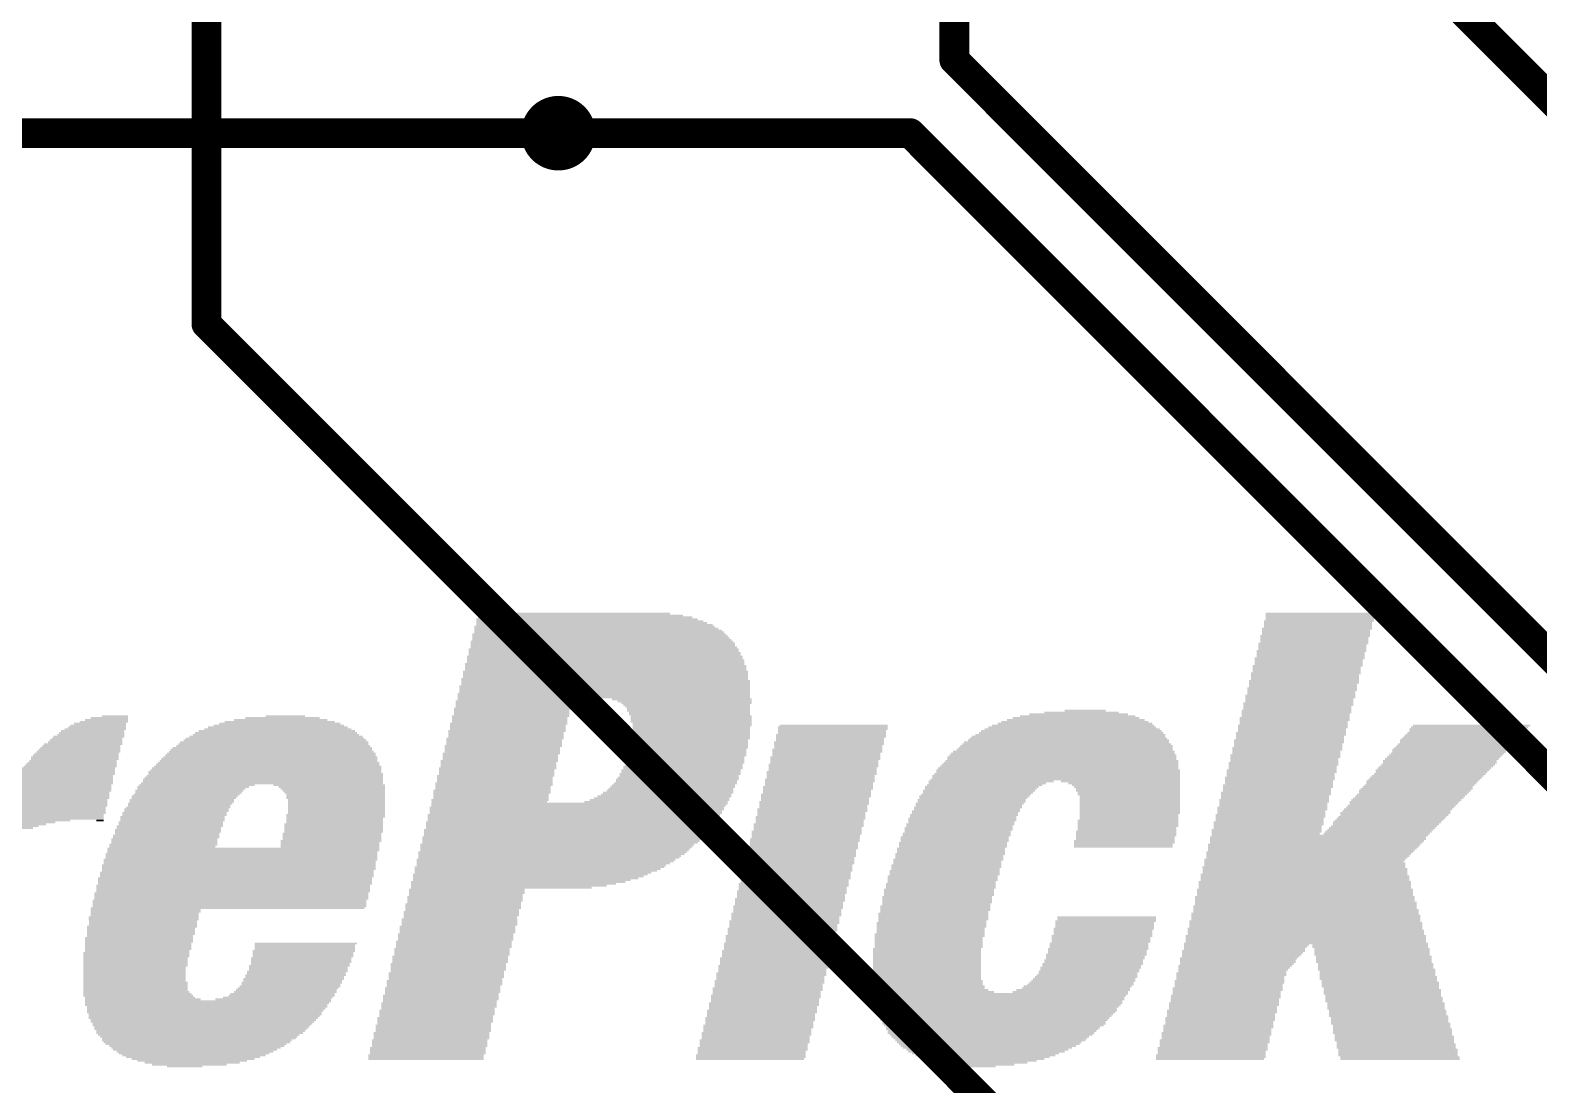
# Model space of a CAD drawing. Extents: x -0.1 to 50.1, y -0.1 to 50.1.
# Drawn here: x 5.3 to 15.59, y 16.41 to 23.6 of the extents above; entities that cross this region are included whole.
import ezdxf

# ---------------------------------------------------------------- set-up
doc = ezdxf.new("R2010")
doc.units = 0
for name, color, linetype in [('1', 22, 'CONTINUOUS'), ('16', 175, 'CONTINUOUS'), ('18', 82, 'CONTINUOUS'), ('21', 253, 'CONTINUOUS')]:
    doc.layers.add(name, color=color, linetype=linetype)

# ---------------------------------------------------------------- blocks, each defined once
blk = doc.blocks.new('RECT')
blk.add_solid([(-0.5, -0.5), (0.5, -0.5), (-0.5, 0.5), (0.5, 0.5)])
blk = doc.blocks.new('ROUNDV')
at = {"const_width": 0.5}
blk.add_lwpolyline([(0, -0.25, 1), (0, 0.25, 1), (0, -0.25)], format="xyb", dxfattribs=at)

msp = doc.modelspace()

# ---------------------------------------------------------------- linework, layer by layer
at = {"layer": '1', "const_width": 0.2032}
for points in [[(16.6, 22.2), (14.6, 24.2)], [(3.2, 22.9), (8.9, 22.9)]]:
    msp.add_lwpolyline(points, dxfattribs=at)
at = {"layer": '1', "const_width": 0.1016}
msp.add_lwpolyline([(8.9, 22.8492, 1), (8.9, 22.9508)], format="xyb", dxfattribs=at)
at = {"layer": '16', "const_width": 0.2032}
for points in [[(6.5, 27.8), (6.5, 21.6)], [(11.6, 25.5), (11.6, 23.4)], [(11.6, 23.4), (17.7, 17.3)], [(8.9, 22.9), (11.3, 22.9)], [(11.3, 22.9), (17.4, 16.8)], [(12.6, 15.5), (6.5, 21.6)]]:
    msp.add_lwpolyline(points, dxfattribs=at)
at = {"layer": '16', "const_width": 0.1016}
for points in [[(11.6359, 23.4359, 1), (11.5641, 23.3641)], [(11.5492, 23.4, 1), (11.6508, 23.4)], [(8.9, 22.9508, 1), (8.9, 22.8492)], [(11.3359, 22.9359, 1), (11.2641, 22.8641)], [(11.3, 22.8492, 1), (11.3, 22.9508)], [(6.5359, 21.6359, 1), (6.4641, 21.5641)], [(6.4492, 21.6, 1), (6.5508, 21.6)]]:
    msp.add_lwpolyline(points, format="xyb", dxfattribs=at)

# ---------------------------------------------------------------- block references
at = {"layer": '18', "xscale": 0.508, "yscale": 0.508}
msp.add_blockref('ROUNDV', (8.9, 22.9), dxfattribs=at)
msp.add_blockref('ROUNDV', (8.9, 22.9), dxfattribs=at)
msp.add_blockref('ROUNDV', (8.9, 22.9), dxfattribs=at)
msp.add_blockref('ROUNDV', (8.9, 22.9), dxfattribs=at)
at = {"layer": '21', "yscale": 0.0127}
for p, xscale in [((9.1144, 19.5742), 1.5494), ((9.0954, 19.5869), 1.5113), ((9.1272, 19.5615), 1.5748), ((9.1462, 19.5488), 1.6129), ((9.0065, 19.625), 1.3081), ((9.051, 19.6123), 1.397), ((9.0827, 19.5996), 1.4605), ((14.0865, 19.5742), 0.7493), ((14.0802, 19.5615), 0.7366), ((14.0802, 19.5488), 0.7366), ((14.0992, 19.625), 0.7493), ((14.0929, 19.6123), 0.7366), ((14.0929, 19.5996), 0.7366), ((14.0929, 19.5869), 0.7366), ((9.1906, 19.4599), 1.7526), ((9.197, 19.4472), 1.7653), ((9.178, 19.4853), 1.7272), ((9.1843, 19.4726), 1.7399), ((9.1462, 19.5361), 1.6383), ((9.1589, 19.5234), 1.6637), ((9.1716, 19.5107), 1.6891), ((9.178, 19.498), 1.7018), ((14.0611, 19.4726), 0.7493), ((14.0548, 19.4599), 0.7366), ((14.0548, 19.4472), 0.7366), ((14.0738, 19.5234), 0.7493), ((14.0675, 19.5107), 0.7366), ((14.0675, 19.498), 0.7366), ((14.0675, 19.4853), 0.7366), ((14.0802, 19.5361), 0.7366), ((9.2097, 19.3837), 1.8415), ((9.2097, 19.371), 1.8415), ((9.2161, 19.3583), 1.8542), ((9.2161, 19.3456), 1.8542), ((9.197, 19.4345), 1.7907), ((9.2034, 19.4218), 1.8034), ((9.2034, 19.4091), 1.8034), ((9.2097, 19.3964), 1.8161), ((14.0357, 19.371), 0.7493), ((14.0294, 19.3583), 0.7366), ((14.0294, 19.3456), 0.7366), ((14.0484, 19.4218), 0.7493), ((14.0421, 19.4091), 0.7366), ((14.0421, 19.3964), 0.7366), ((14.0421, 19.3837), 0.7366), ((14.0548, 19.4345), 0.7366), ((9.2161, 19.2821), 1.905), ((9.2224, 19.2694), 1.9177), ((9.2224, 19.2567), 1.9177), ((9.2224, 19.244), 1.9177), ((9.2161, 19.3329), 1.8796), ((9.2161, 19.3202), 1.8796), ((9.2224, 19.3075), 1.8923), ((9.2224, 19.2948), 1.8923), ((14.0103, 19.2694), 0.7493), ((14.004, 19.2567), 0.7366), ((14.004, 19.244), 0.7366), ((14.023, 19.3202), 0.7493), ((14.0167, 19.3075), 0.7366), ((14.0167, 19.2948), 0.7366), ((14.0167, 19.2821), 0.7366), ((14.0294, 19.3329), 0.7366), ((9.2161, 19.1805), 1.9558), ((9.2224, 19.1678), 1.9685), ((9.2224, 19.1551), 1.9685), ((9.2224, 19.1424), 1.9685), ((9.2224, 19.2313), 1.9431), ((9.2224, 19.2186), 1.9431), ((9.2224, 19.2059), 1.9431), ((9.2224, 19.1932), 1.9431), ((13.9849, 19.1678), 0.7493), ((13.9849, 19.1551), 0.7493), ((13.9786, 19.1424), 0.7366), ((13.9976, 19.2186), 0.7493), ((13.9913, 19.2059), 0.7366), ((13.9913, 19.1932), 0.7366), ((13.9913, 19.1805), 0.7366), ((14.004, 19.2313), 0.7366), ((8.6001, 19.0281), 0.8001), ((9.2097, 19.0789), 1.9939), ((9.2097, 19.0662), 1.9939), ((9.2097, 19.0535), 1.9939), ((8.6065, 19.0408), 0.7874), ((9.2161, 19.1297), 1.9812), ((9.2161, 19.117), 1.9812), ((9.2161, 19.1043), 1.9812), ((9.2161, 19.0916), 1.9812), ((9.7431, 19.0408), 0.9525), ((9.7622, 19.0281), 0.9144), ((13.9595, 19.0662), 0.7493), ((13.9595, 19.0535), 0.7493), ((13.9532, 19.0408), 0.7366), ((13.9532, 19.0281), 0.7366), ((13.9722, 19.117), 0.7493), ((13.9722, 19.1043), 0.7493), ((13.9659, 19.0916), 0.7366), ((13.9659, 19.0789), 0.7366), ((13.9786, 19.1297), 0.7366), ((5.876, 18.9265), 0.1778), ((7.038, 18.9265), 0.2667), ((8.5747, 18.9265), 0.8001), ((8.5874, 18.9773), 0.8001), ((8.5811, 18.9646), 0.7874), ((8.5811, 18.9519), 0.7874), ((8.5811, 18.9392), 0.7874), ((8.5938, 19.0154), 0.7874), ((8.5938, 19.0027), 0.7874), ((8.5938, 18.99), 0.7874), ((9.7749, 19.0154), 0.889), ((9.7749, 19.0027), 0.8636), ((9.7812, 18.99), 0.8509), ((9.7876, 18.9773), 0.8382), ((9.7876, 18.9646), 0.8382), ((9.7939, 18.9519), 0.8255), ((9.7939, 18.9392), 0.8255), ((9.8066, 18.9265), 0.8255), ((12.4419, 18.9265), 0.7874), ((12.4482, 18.9392), 0.6731), ((12.4672, 18.9519), 0.508), ((12.4927, 18.9646), 0.2794), ((13.9341, 18.9646), 0.7493), ((13.9341, 18.9519), 0.7493), ((13.9278, 18.9392), 0.7366), ((13.9278, 18.9265), 0.7366), ((13.9468, 19.0154), 0.7493), ((13.9468, 19.0027), 0.7493), ((13.9405, 18.99), 0.7366), ((13.9405, 18.9773), 0.7366), ((5.7236, 18.8249), 0.4318), ((5.7426, 18.8376), 0.4191), ((5.7553, 18.8503), 0.3937), ((5.7617, 18.863), 0.381), ((5.7744, 18.8757), 0.3556), ((5.7998, 18.8884), 0.3302), ((5.8188, 18.9011), 0.2921), ((5.8379, 18.9138), 0.254), ((6.9809, 18.8249), 1.0668), ((6.9872, 18.8376), 1.0033), ((6.9872, 18.8503), 0.9525), ((6.9935, 18.863), 0.889), ((6.9999, 18.8757), 0.8255), ((6.9999, 18.8884), 0.7493), ((7.0063, 18.9011), 0.635), ((7.019, 18.9138), 0.508), ((8.5493, 18.8249), 0.8001), ((8.562, 18.8757), 0.8001), ((8.5556, 18.863), 0.7874), ((8.5556, 18.8503), 0.7874), ((8.5556, 18.8376), 0.7874), ((8.5684, 18.9138), 0.7874), ((8.5684, 18.9011), 0.7874), ((8.5684, 18.8884), 0.7874), ((9.8066, 18.9138), 0.8255), ((9.8066, 18.9011), 0.8255), ((9.8066, 18.8884), 0.8255), ((9.8066, 18.8503), 0.8001), ((9.8066, 18.8376), 0.8001), ((9.8066, 18.8249), 0.8001), ((9.813, 18.8757), 0.8128), ((9.813, 18.863), 0.8128), ((10.7718, 18.8503), 0.7493), ((10.7718, 18.8376), 0.7493), ((10.7655, 18.8249), 0.7366), ((10.7782, 18.863), 0.7366), ((12.3974, 18.8249), 1.2319), ((12.4038, 18.8376), 1.1938), ((12.4038, 18.8503), 1.143), ((12.4101, 18.863), 1.1049), ((12.4228, 18.8757), 1.0541), ((12.4228, 18.8884), 1.0033), ((12.4291, 18.9011), 0.9398), ((12.4291, 18.9138), 0.8636), ((13.9087, 18.863), 0.7493), ((13.9087, 18.8503), 0.7493), ((13.9024, 18.8376), 0.7366), ((13.9024, 18.8249), 0.7366), ((13.9214, 18.9138), 0.7493), ((13.9214, 18.9011), 0.7493), ((13.9151, 18.8884), 0.7366), ((13.9151, 18.8757), 0.7366), ((15.1025, 18.8376), 0.8001), ((15.0962, 18.8249), 0.7874), ((15.1152, 18.8503), 0.8001), ((15.1279, 18.863), 0.8001), ((5.6474, 18.7233), 0.5334), ((5.6601, 18.736), 0.5334), ((5.6728, 18.7487), 0.508), ((5.6791, 18.7614), 0.4953), ((5.6855, 18.7741), 0.4826), ((5.6982, 18.7868), 0.4826), ((5.7109, 18.7995), 0.4572), ((5.7172, 18.8122), 0.4445), ((6.9554, 18.7233), 1.3208), ((6.9554, 18.736), 1.2954), ((6.9618, 18.7487), 1.2827), ((6.9682, 18.7614), 1.2446), ((6.9682, 18.7741), 1.2192), ((6.9745, 18.7868), 1.1811), ((6.9745, 18.7995), 1.1303), ((6.9745, 18.8122), 1.1049), ((8.5239, 18.7233), 0.8001), ((8.5366, 18.7741), 0.8001), ((8.5303, 18.7614), 0.7874), ((8.5303, 18.7487), 0.7874), ((8.5303, 18.736), 0.7874), ((8.543, 18.8122), 0.7874), ((8.543, 18.7995), 0.7874), ((8.543, 18.7868), 0.7874), ((9.7939, 18.7614), 0.8001), ((9.7939, 18.7487), 0.8001), ((9.7939, 18.736), 0.8001), ((9.7939, 18.7233), 0.8001), ((9.8066, 18.8122), 0.8001), ((9.8066, 18.7995), 0.8001), ((9.8066, 18.7868), 0.8001), ((9.8066, 18.7741), 0.8001), ((10.7464, 18.7487), 0.7493), ((10.7464, 18.736), 0.7493), ((10.7401, 18.7233), 0.7366), ((10.7591, 18.7995), 0.7493), ((10.7591, 18.7868), 0.7493), ((10.7528, 18.7741), 0.7366), ((10.7528, 18.7614), 0.7366), ((10.7655, 18.8122), 0.7366), ((12.3657, 18.7233), 1.4478), ((12.3657, 18.736), 1.4224), ((12.3657, 18.7487), 1.397), ((12.3784, 18.7614), 1.3716), ((12.3784, 18.7741), 1.3462), ((12.3784, 18.7868), 1.3208), ((12.391, 18.7995), 1.2954), ((12.3974, 18.8122), 1.2573), ((13.8833, 18.7614), 0.7493), ((13.8833, 18.7487), 0.7493), ((13.877, 18.736), 0.7366), ((13.877, 18.7233), 0.7366), ((13.896, 18.8122), 0.7493), ((13.896, 18.7995), 0.7493), ((13.8897, 18.7868), 0.7366), ((13.8897, 18.7741), 0.7366), ((15.0073, 18.7233), 0.7874), ((15.02, 18.736), 0.7874), ((15.039, 18.7614), 0.8001), ((15.0327, 18.7487), 0.7874), ((15.0517, 18.7741), 0.8001), ((15.0644, 18.7868), 0.8001), ((15.0708, 18.7995), 0.7874), ((15.0835, 18.8122), 0.7874), ((5.5902, 18.6217), 0.5969), ((5.6029, 18.6471), 0.5969), ((5.6029, 18.6344), 0.5969), ((5.6093, 18.6598), 0.5842), ((5.6156, 18.6725), 0.5715), ((5.6283, 18.6852), 0.5715), ((5.6347, 18.6979), 0.5588), ((5.641, 18.7106), 0.5461), ((6.9237, 18.6217), 1.4859), ((6.9301, 18.6344), 1.4732), ((6.9364, 18.6471), 1.4605), ((6.9364, 18.6598), 1.4351), ((6.9428, 18.6725), 1.4224), ((6.9428, 18.6852), 1.397), ((6.9428, 18.6979), 1.3716), ((6.9491, 18.7106), 1.3589), ((8.4985, 18.6217), 0.8001), ((8.5112, 18.6725), 0.8001), ((8.5049, 18.6598), 0.7874), ((8.5049, 18.6471), 0.7874), ((8.5049, 18.6344), 0.7874), ((8.5175, 18.7106), 0.7874), ((8.5175, 18.6979), 0.7874), ((8.5175, 18.6852), 0.7874), ((9.7685, 18.6471), 0.8001), ((9.7685, 18.6344), 0.8001), ((9.7685, 18.6217), 0.8001), ((9.7812, 18.6979), 0.8001), ((9.7812, 18.6852), 0.8001), ((9.7812, 18.6725), 0.8001), ((9.7812, 18.6598), 0.8001), ((9.7939, 18.7106), 0.8001), ((10.721, 18.6471), 0.7493), ((10.721, 18.6344), 0.7493), ((10.7147, 18.6217), 0.7366), ((10.7337, 18.6979), 0.7493), ((10.7337, 18.6852), 0.7493), ((10.7274, 18.6725), 0.7366), ((10.7274, 18.6598), 0.7366), ((10.7401, 18.7106), 0.7366), ((12.3339, 18.6217), 1.5875), ((12.3339, 18.6471), 1.5621), ((12.3339, 18.6344), 1.5621), ((12.3403, 18.6598), 1.5494), ((12.3403, 18.6725), 1.524), ((12.3466, 18.6852), 1.5113), ((12.3529, 18.6979), 1.4732), ((12.3593, 18.7106), 1.4605), ((13.8579, 18.6598), 0.7493), ((13.8579, 18.6471), 0.7493), ((13.8516, 18.6344), 0.7366), ((13.8516, 18.6217), 0.7366), ((13.8706, 18.7106), 0.7493), ((13.8706, 18.6979), 0.7493), ((13.8643, 18.6852), 0.7366), ((13.8643, 18.6725), 0.7366), ((14.912, 18.6217), 0.7747), ((14.9247, 18.6344), 0.7747), ((14.9374, 18.6471), 0.7747), ((14.9501, 18.6598), 0.7747), ((14.9628, 18.6725), 0.7747), ((14.9819, 18.6979), 0.7874), ((14.9755, 18.6852), 0.7747), ((14.9946, 18.7106), 0.7874), ((5.1838, 18.5455), 1.3843), ((5.1838, 18.5328), 1.3843), ((5.1775, 18.5201), 1.3716), ((5.5521, 18.5582), 0.6477), ((5.5585, 18.5709), 0.635), ((5.5712, 18.5836), 0.635), ((5.5775, 18.5963), 0.6223), ((5.5838, 18.609), 0.6096), ((6.8983, 18.5201), 1.6129), ((6.8983, 18.5455), 1.5875), ((6.9047, 18.5328), 1.6002), ((6.9047, 18.5582), 1.5748), ((6.911, 18.5709), 1.5621), ((6.9173, 18.5836), 1.5494), ((6.9173, 18.5963), 1.524), ((6.9237, 18.609), 1.5113), ((8.4731, 18.5201), 0.8001), ((8.4858, 18.5709), 0.8001), ((8.4794, 18.5582), 0.7874), ((8.4794, 18.5455), 0.7874), ((8.4794, 18.5328), 0.7874), ((8.4922, 18.609), 0.7874), ((8.4922, 18.5963), 0.7874), ((8.4922, 18.5836), 0.7874), ((9.7304, 18.5328), 0.8255), ((9.7241, 18.5201), 0.8128), ((9.7368, 18.5582), 0.8128), ((9.7368, 18.5455), 0.8128), ((9.7495, 18.5836), 0.8128), ((9.7495, 18.5709), 0.8128), ((9.7622, 18.609), 0.8128), ((9.7558, 18.5963), 0.8001), ((10.6956, 18.5455), 0.7493), ((10.6956, 18.5328), 0.7493), ((10.6893, 18.5201), 0.7366), ((10.7083, 18.5963), 0.7493), ((10.7083, 18.5836), 0.7493), ((10.702, 18.5709), 0.7366), ((10.702, 18.5582), 0.7366), ((10.7147, 18.609), 0.7366), ((12.2958, 18.5201), 1.6891), ((12.3022, 18.5328), 1.6764), ((12.3085, 18.5582), 1.6637), ((12.3085, 18.5455), 1.6637), ((12.3085, 18.5709), 1.6383), ((12.3148, 18.5836), 1.6256), ((12.3212, 18.5963), 1.6129), ((12.3276, 18.609), 1.6002), ((13.8325, 18.5582), 0.7493), ((13.8325, 18.5455), 0.7493), ((13.8262, 18.5328), 0.7366), ((13.8262, 18.5201), 0.7366), ((13.8452, 18.609), 0.7493), ((13.8452, 18.5963), 0.7493), ((13.8389, 18.5836), 0.7366), ((13.8389, 18.5709), 0.7366), ((14.8295, 18.5201), 0.762), ((14.8422, 18.5328), 0.762), ((14.8612, 18.5582), 0.7747), ((14.8549, 18.5455), 0.762), ((14.8739, 18.5709), 0.7747), ((14.8866, 18.5836), 0.7747), ((14.8993, 18.5963), 0.7747), ((14.912, 18.609), 0.7747), ((5.1584, 18.4439), 1.3843), ((5.1584, 18.4312), 1.3843), ((5.1584, 18.4185), 1.3843), ((5.1711, 18.4947), 1.3843), ((5.1711, 18.482), 1.3843), ((5.1711, 18.4693), 1.3843), ((5.1648, 18.4566), 1.3716), ((5.1775, 18.5074), 1.3716), ((6.384, 18.4185), 0.7366), ((6.4093, 18.4439), 0.762), ((6.3967, 18.4312), 0.7366), ((6.4348, 18.4566), 0.7874), ((6.8793, 18.4693), 1.651), ((6.8856, 18.4947), 1.6383), ((6.8856, 18.482), 1.6383), ((6.892, 18.5074), 1.6256), ((7.3365, 18.4566), 0.762), ((7.3555, 18.4439), 0.7239), ((7.3619, 18.4312), 0.7112), ((7.3682, 18.4185), 0.6985), ((8.4477, 18.4185), 0.8001), ((8.4604, 18.4693), 0.8001), ((8.4604, 18.4566), 0.8001), ((8.4541, 18.4439), 0.7874), ((8.4541, 18.4312), 0.7874), ((8.4668, 18.5074), 0.7874), ((8.4668, 18.4947), 0.7874), ((8.4668, 18.482), 0.7874), ((9.6606, 18.4185), 0.8636), ((9.6669, 18.4312), 0.8509), ((9.6796, 18.4439), 0.8509), ((9.686, 18.4566), 0.8382), ((9.6987, 18.4693), 0.8382), ((9.705, 18.482), 0.8255), ((9.7114, 18.4947), 0.8382), ((9.7177, 18.5074), 0.8255), ((10.6702, 18.4439), 0.7493), ((10.6702, 18.4312), 0.7493), ((10.6639, 18.4185), 0.7366), ((10.6829, 18.4947), 0.7493), ((10.6829, 18.482), 0.7493), ((10.6766, 18.4693), 0.7366), ((10.6766, 18.4566), 0.7366), ((10.6893, 18.5074), 0.7366), ((11.7688, 18.4185), 0.762), ((11.7878, 18.4439), 0.7747), ((11.7815, 18.4312), 0.762), ((11.8069, 18.4566), 0.7874), ((11.8513, 18.482), 0.8509), ((11.8259, 18.4693), 0.8001), ((12.2895, 18.4947), 1.7018), ((12.2958, 18.5074), 1.6891), ((12.734, 18.482), 0.8128), ((12.7594, 18.4693), 0.762), ((12.7721, 18.4566), 0.7366), ((12.7784, 18.4439), 0.7239), ((12.7848, 18.4312), 0.7112), ((12.7848, 18.4185), 0.7112), ((13.8071, 18.4566), 0.7493), ((13.8071, 18.4439), 0.7493), ((13.8008, 18.4312), 0.7366), ((13.8008, 18.4185), 0.7366), ((13.8198, 18.5074), 0.7493), ((13.8198, 18.4947), 0.7493), ((13.8135, 18.482), 0.7366), ((13.8135, 18.4693), 0.7366), ((14.7406, 18.4185), 0.762), ((14.7533, 18.4312), 0.762), ((14.7596, 18.4439), 0.7493), ((14.7723, 18.4566), 0.7493), ((14.785, 18.4693), 0.7493), ((14.7914, 18.482), 0.762), ((14.8041, 18.4947), 0.762), ((14.8168, 18.5074), 0.762), ((5.133, 18.3423), 1.3843), ((5.133, 18.3296), 1.3843), ((5.133, 18.3169), 1.3843), ((5.1457, 18.3931), 1.3843), ((5.1457, 18.3804), 1.3843), ((5.1457, 18.3677), 1.3843), ((5.1394, 18.355), 1.3716), ((5.1521, 18.4058), 1.3716), ((6.3205, 18.3296), 0.7112), ((6.3141, 18.3169), 0.6985), ((6.3332, 18.355), 0.7112), ((6.3332, 18.3423), 0.7112), ((6.3522, 18.3804), 0.7239), ((6.3459, 18.3677), 0.7112), ((6.3649, 18.3931), 0.7239), ((6.3776, 18.4058), 0.7239), ((7.3746, 18.4058), 0.6858), ((7.3809, 18.3931), 0.6731), ((7.3809, 18.3804), 0.6731), ((7.3809, 18.3677), 0.6731), ((7.3873, 18.355), 0.6604), ((7.3873, 18.3423), 0.6604), ((7.3873, 18.3296), 0.6604), ((7.3873, 18.3169), 0.6604), ((9.0382, 18.3169), 2.0066), ((8.435, 18.355), 0.8001), ((8.4287, 18.3423), 0.7874), ((9.0446, 18.3296), 2.0193), ((8.4477, 18.4058), 0.8001), ((8.4413, 18.3931), 0.7874), ((8.4413, 18.3804), 0.7874), ((8.4413, 18.3677), 0.7874), ((9.5653, 18.3423), 0.9779), ((9.5907, 18.355), 0.9525), ((9.6034, 18.3677), 0.9271), ((9.6225, 18.3804), 0.9144), ((9.6352, 18.3931), 0.889), ((9.6479, 18.4058), 0.889), ((10.6448, 18.3423), 0.7493), ((10.6448, 18.3296), 0.7493), ((10.6385, 18.3169), 0.7366), ((10.6575, 18.3931), 0.7493), ((10.6575, 18.3804), 0.7493), ((10.6512, 18.3677), 0.7366), ((10.6512, 18.355), 0.7366), ((10.6639, 18.4058), 0.7366), ((11.6989, 18.3169), 0.7239), ((11.7053, 18.3296), 0.7366), ((11.718, 18.355), 0.7366), ((11.718, 18.3423), 0.7366), ((11.737, 18.3804), 0.7493), ((11.7307, 18.3677), 0.7366), ((11.7497, 18.3931), 0.7493), ((11.7624, 18.4058), 0.7493), ((12.7911, 18.4058), 0.6985), ((12.7911, 18.3931), 0.6985), ((12.7975, 18.3804), 0.6858), ((12.7975, 18.3677), 0.6858), ((12.7975, 18.355), 0.6858), ((12.7975, 18.3423), 0.6858), ((12.7975, 18.3296), 0.6858), ((12.7975, 18.3169), 0.6858), ((13.7817, 18.355), 0.7493), ((13.7817, 18.3423), 0.7493), ((13.7754, 18.3296), 0.7366), ((13.7754, 18.3169), 0.7366), ((13.7944, 18.4058), 0.7493), ((13.7944, 18.3931), 0.7493), ((13.7881, 18.3804), 0.7366), ((13.7881, 18.3677), 0.7366), ((14.6517, 18.3169), 0.7366), ((14.6707, 18.3423), 0.7493), ((14.6644, 18.3296), 0.7366), ((14.6834, 18.355), 0.7493), ((14.6961, 18.3677), 0.7493), ((14.7088, 18.3804), 0.7493), ((14.7215, 18.3931), 0.7493), ((14.7342, 18.4058), 0.7493), ((5.1076, 18.2407), 1.3843), ((5.1076, 18.228), 1.3843), ((4.9933, 18.2153), 1.1557), ((5.1139, 18.2534), 1.3716), ((5.1203, 18.2915), 1.3843), ((5.1203, 18.2788), 1.3843), ((5.1203, 18.2661), 1.3843), ((5.1267, 18.3042), 1.3716), ((5.7744, 18.2153), 0.0508), ((6.2697, 18.2407), 0.7112), ((6.2697, 18.228), 0.7112), ((6.2697, 18.2153), 0.7112), ((6.2824, 18.2661), 0.7112), ((6.2824, 18.2534), 0.7112), ((6.2951, 18.2915), 0.7112), ((6.2951, 18.2788), 0.7112), ((6.3078, 18.3042), 0.7112), ((7.3809, 18.2534), 0.6731), ((7.3809, 18.2407), 0.6731), ((7.3746, 18.228), 0.6604), ((7.3746, 18.2153), 0.6604), ((7.3873, 18.3042), 0.6604), ((7.3873, 18.2915), 0.6604), ((7.3873, 18.2788), 0.6604), ((7.3873, 18.2661), 0.6604), ((9.0001, 18.2407), 1.9812), ((9.0001, 18.228), 1.9812), ((9.0065, 18.2534), 1.9939), ((8.9938, 18.2153), 1.9685), ((9.0192, 18.2788), 1.9939), ((9.0192, 18.2661), 1.9939), ((9.0256, 18.3042), 2.0066), ((9.0256, 18.2915), 2.0066), ((10.6194, 18.2407), 0.7493), ((10.6194, 18.228), 0.7493), ((10.6131, 18.2153), 0.7366), ((10.6321, 18.2915), 0.7493), ((10.6321, 18.2788), 0.7493), ((10.6258, 18.2661), 0.7366), ((10.6258, 18.2534), 0.7366), ((10.6385, 18.3042), 0.7366), ((11.6545, 18.228), 0.7366), ((11.6545, 18.2153), 0.7366), ((11.6608, 18.2407), 0.7239), ((11.6672, 18.2534), 0.7366), ((11.6799, 18.2788), 0.7366), ((11.6735, 18.2661), 0.7239), ((11.6862, 18.2915), 0.7239), ((11.6926, 18.3042), 0.7366), ((12.7848, 18.2153), 0.6858), ((12.7911, 18.2534), 0.6731), ((12.7911, 18.2407), 0.6731), ((12.7911, 18.228), 0.6731), ((12.7975, 18.3042), 0.6858), ((12.7975, 18.2915), 0.6858), ((12.7975, 18.2788), 0.6858), ((12.7975, 18.2661), 0.6858), ((13.7563, 18.2534), 0.7493), ((13.7563, 18.2407), 0.7493), ((13.75, 18.228), 0.7366), ((13.75, 18.2153), 0.7366), ((13.769, 18.3042), 0.7493), ((13.769, 18.2915), 0.7493), ((13.7627, 18.2788), 0.7366), ((13.7627, 18.2661), 0.7366), ((14.5628, 18.2153), 0.7366), ((14.5755, 18.228), 0.7366), ((14.5882, 18.2407), 0.7366), ((14.6072, 18.2661), 0.7493), ((14.6009, 18.2534), 0.7366), ((14.6136, 18.2788), 0.7366), ((14.6263, 18.2915), 0.7366), ((14.639, 18.3042), 0.7366), ((4.879, 18.1772), 0.9525), ((4.9044, 18.1899), 1.0033), ((4.86, 18.1645), 0.9144), ((4.9425, 18.2026), 1.0541), ((6.2252, 18.1137), 0.7239), ((6.2252, 18.101), 0.7239), ((6.2379, 18.1518), 0.7239), ((6.2379, 18.1391), 0.7239), ((6.2316, 18.1264), 0.7112), ((6.2506, 18.1772), 0.7239), ((6.2443, 18.1645), 0.7112), ((6.257, 18.2026), 0.7112), ((6.257, 18.1899), 0.7112), ((7.3555, 18.1264), 0.6731), ((7.3555, 18.1137), 0.6731), ((7.3555, 18.101), 0.6731), ((7.3682, 18.1899), 0.6731), ((7.3682, 18.1772), 0.6731), ((7.3682, 18.1645), 0.6731), ((7.3682, 18.1518), 0.6731), ((7.3682, 18.1391), 0.6731), ((7.3746, 18.2026), 0.6604), ((8.9303, 18.101), 1.9177), ((8.943, 18.1264), 1.9177), ((8.9557, 18.1518), 1.9431), ((8.9494, 18.1391), 1.9304), ((8.9367, 18.1137), 1.905), ((8.9811, 18.2026), 1.9685), ((8.9748, 18.1899), 1.9558), ((8.9748, 18.1772), 1.9558), ((8.9684, 18.1645), 1.9431), ((10.594, 18.1391), 0.7493), ((10.594, 18.1264), 0.7493), ((10.5877, 18.1137), 0.7366), ((10.5877, 18.101), 0.7366), ((10.6067, 18.1899), 0.7493), ((10.6067, 18.1772), 0.7493), ((10.6004, 18.1645), 0.7366), ((10.6004, 18.1518), 0.7366), ((10.6131, 18.2026), 0.7366), ((11.6037, 18.101), 0.7366), ((11.6164, 18.1264), 0.7366), ((11.6164, 18.1137), 0.7366), ((11.6227, 18.1391), 0.7239), ((11.6291, 18.1645), 0.7366), ((11.6291, 18.1518), 0.7366), ((11.6418, 18.1899), 0.7366), ((11.6354, 18.1772), 0.7239), ((11.6481, 18.2026), 0.7239), ((12.7657, 18.101), 0.6731), ((12.7721, 18.1391), 0.6858), ((12.7721, 18.1264), 0.6858), ((12.7721, 18.1137), 0.6858), ((12.7784, 18.1645), 0.6731), ((12.7784, 18.1518), 0.6731), ((12.7848, 18.2026), 0.6858), ((12.7848, 18.1899), 0.6858), ((12.7848, 18.1772), 0.6858), ((14.0802, 18.101), 1.4732), ((13.7309, 18.1518), 0.7493), ((13.7309, 18.1391), 0.7493), ((13.7246, 18.1264), 0.7366), ((14.0929, 18.1137), 1.4732), ((13.7436, 18.2026), 0.7493), ((13.7436, 18.1899), 0.7493), ((13.7373, 18.1772), 0.7366), ((13.7373, 18.1645), 0.7366), ((14.4802, 18.1264), 0.7239), ((14.4929, 18.1391), 0.7239), ((14.5056, 18.1518), 0.7239), ((14.5183, 18.1645), 0.7239), ((14.531, 18.1772), 0.7239), ((14.5437, 18.1899), 0.7239), ((14.5501, 18.2026), 0.7366), ((6.7459, 17.9994), 1.8415), ((6.7523, 18.0248), 1.8542), ((6.7523, 18.0121), 1.8542), ((6.1998, 18.0375), 0.7239), ((6.2062, 18.0502), 0.7366), ((6.2125, 18.0883), 0.7239), ((6.2125, 18.0756), 0.7239), ((6.2125, 18.0629), 0.7239), ((7.3492, 18.0756), 0.6858), ((7.3428, 18.0629), 0.6731), ((7.3428, 18.0502), 0.6731), ((7.3428, 18.0375), 0.6731), ((7.3555, 18.0883), 0.6731), ((8.8605, 17.9994), 1.8288), ((8.8858, 18.0375), 1.8542), ((8.8922, 18.0502), 1.8669), ((8.8795, 18.0248), 1.8415), ((8.8732, 18.0121), 1.8288), ((8.9239, 18.0883), 1.905), ((8.9176, 18.0756), 1.8923), ((8.9113, 18.0629), 1.8796), ((10.5686, 18.0375), 0.7493), ((10.5686, 18.0248), 0.7493), ((10.5623, 18.0121), 0.7366), ((10.5623, 17.9994), 0.7366), ((10.5813, 18.0883), 0.7493), ((10.5813, 18.0756), 0.7493), ((10.575, 18.0629), 0.7366), ((10.575, 18.0502), 0.7366), ((11.5783, 18.0248), 0.7366), ((11.5783, 18.0121), 0.7366), ((11.5783, 17.9994), 0.7366), ((11.591, 18.0629), 0.7366), ((11.591, 18.0502), 0.7366), ((11.591, 18.0375), 0.7366), ((11.6037, 18.0883), 0.7366), ((11.6037, 18.0756), 0.7366), ((12.753, 18.0502), 0.6731), ((12.753, 18.0375), 0.6731), ((12.7594, 18.0756), 0.6858), ((12.7594, 18.0629), 0.6858), ((12.7657, 18.0883), 0.6731), ((14.023, 17.9994), 1.4097), ((14.0357, 18.0121), 1.4097), ((14.0548, 18.0502), 1.4478), ((14.0484, 18.0375), 1.4351), ((14.0421, 18.0248), 1.4224), ((14.0802, 18.0883), 1.4732), ((14.0738, 18.0756), 1.4605), ((14.0675, 18.0629), 1.4478), ((6.7205, 17.9105), 1.8669), ((6.7205, 17.8978), 1.8669), ((6.7332, 17.9486), 1.8669), ((6.7269, 17.9359), 1.8542), ((6.7269, 17.9232), 1.8542), ((6.7396, 17.9867), 1.8542), ((6.7396, 17.974), 1.8542), ((6.7396, 17.9613), 1.8542), ((8.7716, 17.8978), 1.7018), ((8.8096, 17.9359), 1.7526), ((8.816, 17.9486), 1.7653), ((8.797, 17.9232), 1.7272), ((8.7843, 17.9105), 1.7018), ((8.8541, 17.9867), 1.8161), ((8.8414, 17.974), 1.7907), ((8.8351, 17.9613), 1.778), ((10.5432, 17.9359), 0.7493), ((10.5432, 17.9232), 0.7493), ((10.5369, 17.9105), 0.7366), ((10.5369, 17.8978), 0.7366), ((10.5559, 17.9867), 0.7493), ((10.5559, 17.974), 0.7493), ((10.5495, 17.9613), 0.7366), ((10.5495, 17.9486), 0.7366), ((11.5465, 17.9105), 0.7493), ((11.5465, 17.8978), 0.7493), ((11.5592, 17.9486), 0.7493), ((11.5529, 17.9359), 0.7366), ((11.5529, 17.9232), 0.7366), ((11.5719, 17.9867), 0.7493), ((11.5655, 17.974), 0.7366), ((11.5655, 17.9613), 0.7366), ((13.9849, 17.8978), 1.3843), ((13.9913, 17.9486), 1.3716), ((13.9849, 17.9359), 1.3589), ((13.9913, 17.9232), 1.3716), ((13.9913, 17.9105), 1.3716), ((14.0167, 17.9867), 1.397), ((14.0103, 17.974), 1.3843), ((14.004, 17.9613), 1.3716), ((6.6951, 17.8216), 1.8669), ((6.6951, 17.8089), 1.8669), ((6.6951, 17.7962), 1.8669), ((6.7078, 17.8597), 1.8669), ((6.7078, 17.847), 1.8669), ((6.7078, 17.8343), 1.8669), ((6.7205, 17.8851), 1.8669), ((6.7142, 17.8724), 1.8542), ((8.6255, 17.7962), 1.4605), ((8.6763, 17.8216), 1.5367), ((8.6509, 17.8089), 1.4859), ((8.7081, 17.847), 1.6002), ((8.6954, 17.8343), 1.5748), ((8.7589, 17.8851), 1.6764), ((8.7462, 17.8724), 1.651), ((8.7271, 17.8597), 1.6129), ((10.5178, 17.8343), 0.7493), ((10.5178, 17.8216), 0.7493), ((10.5114, 17.8089), 0.7366), ((10.5114, 17.7962), 0.7366), ((10.5305, 17.8851), 0.7493), ((10.5305, 17.8724), 0.7493), ((10.5242, 17.8597), 0.7366), ((10.5242, 17.847), 0.7366), ((11.5211, 17.8343), 0.7493), ((11.5211, 17.8216), 0.7493), ((11.5211, 17.8089), 0.7493), ((11.5148, 17.7962), 0.7366), ((11.5338, 17.8724), 0.7493), ((11.5338, 17.8597), 0.7493), ((11.5338, 17.847), 0.7493), ((11.5402, 17.8851), 0.7366), ((13.9913, 17.7962), 1.4478), ((13.9849, 17.847), 1.4097), ((13.9913, 17.8343), 1.4224), ((13.9913, 17.8216), 1.4224), ((13.9913, 17.8089), 1.4224), ((13.9913, 17.8851), 1.397), ((13.9913, 17.8724), 1.397), ((13.9913, 17.8597), 1.397), ((6.6697, 17.72), 1.8669), ((6.6697, 17.7073), 1.8669), ((6.6697, 17.6946), 1.8669), ((6.6824, 17.7708), 1.8669), ((6.6824, 17.7581), 1.8669), ((6.6824, 17.7454), 1.8669), ((6.6824, 17.7327), 1.8669), ((6.6951, 17.7835), 1.8669), ((8.2636, 17.6946), 0.7874), ((8.2763, 17.7454), 0.7874), ((8.2763, 17.7327), 0.7874), ((8.2763, 17.72), 0.7874), ((8.2699, 17.7073), 0.7747), ((8.562, 17.7708), 1.3335), ((8.5938, 17.7835), 1.397), ((8.5112, 17.7581), 1.2319), ((10.4924, 17.7327), 0.7493), ((10.4924, 17.72), 0.7493), ((10.4861, 17.7073), 0.7366), ((10.4861, 17.6946), 0.7366), ((10.5051, 17.7835), 0.7493), ((10.5051, 17.7708), 0.7493), ((10.4988, 17.7581), 0.7366), ((10.4988, 17.7454), 0.7366), ((11.483, 17.6946), 0.7493), ((11.4957, 17.7454), 0.7493), ((11.4957, 17.7327), 0.7493), ((11.4957, 17.72), 0.7493), ((11.4957, 17.7073), 0.7493), ((11.5084, 17.7835), 0.7493), ((11.5084, 17.7708), 0.7493), ((11.5084, 17.7581), 0.7493), ((13.9913, 17.6946), 1.4986), ((13.9913, 17.7454), 1.4732), ((13.9913, 17.7327), 1.4732), ((13.9913, 17.72), 1.4732), ((13.9913, 17.7073), 1.4732), ((13.9913, 17.7835), 1.4478), ((13.9913, 17.7708), 1.4478), ((13.9913, 17.7581), 1.4478), ((6.0855, 17.6057), 0.7493), ((6.0855, 17.593), 0.7493), ((6.6443, 17.6184), 1.8669), ((6.657, 17.6692), 1.8669), ((6.657, 17.6565), 1.8669), ((6.657, 17.6438), 1.8669), ((6.657, 17.6311), 1.8669), ((6.6697, 17.6819), 1.8669), ((8.2382, 17.593), 0.7874), ((8.2508, 17.6438), 0.7874), ((8.2508, 17.6311), 0.7874), ((8.2508, 17.6184), 0.7874), ((8.2445, 17.6057), 0.7747), ((8.2572, 17.6565), 0.7747), ((8.2636, 17.6819), 0.7874), ((8.2636, 17.6692), 0.7874), ((10.467, 17.6311), 0.7493), ((10.467, 17.6184), 0.7493), ((10.4607, 17.6057), 0.7366), ((10.4607, 17.593), 0.7366), ((10.4797, 17.6819), 0.7493), ((10.4797, 17.6692), 0.7493), ((10.4733, 17.6565), 0.7366), ((10.4733, 17.6438), 0.7366), ((11.4703, 17.6311), 0.7493), ((11.4703, 17.6184), 0.7493), ((11.4703, 17.6057), 0.7493), ((11.464, 17.593), 0.7366), ((11.483, 17.6819), 0.7493), ((11.483, 17.6692), 0.7493), ((11.483, 17.6565), 0.7493), ((11.4767, 17.6438), 0.7366), ((13.9913, 17.6311), 1.524), ((13.9913, 17.6184), 1.524), ((13.9976, 17.6057), 1.5367), ((13.9976, 17.593), 1.5367), ((13.9913, 17.6819), 1.4986), ((13.9913, 17.6692), 1.4986), ((13.9976, 17.6565), 1.5113), ((13.9976, 17.6438), 1.5113), ((6.0601, 17.4914), 0.7493), ((6.0728, 17.5549), 0.7493), ((6.0728, 17.5422), 0.7493), ((6.0665, 17.5295), 0.7366), ((6.0665, 17.5168), 0.7366), ((6.0665, 17.5041), 0.7366), ((6.0792, 17.5803), 0.7366), ((6.0792, 17.5676), 0.7366), ((8.2127, 17.4914), 0.7874), ((8.2255, 17.5422), 0.7874), ((8.2255, 17.5295), 0.7874), ((8.2255, 17.5168), 0.7874), ((8.2255, 17.5041), 0.7874), ((8.2382, 17.5803), 0.7874), ((8.2382, 17.5676), 0.7874), ((8.2318, 17.5549), 0.7747), ((10.4416, 17.5295), 0.7493), ((10.4416, 17.5168), 0.7493), ((10.4352, 17.5041), 0.7366), ((10.4352, 17.4914), 0.7366), ((10.4543, 17.5803), 0.7493), ((10.4543, 17.5676), 0.7493), ((10.448, 17.5549), 0.7366), ((10.448, 17.5422), 0.7366), ((11.4449, 17.5168), 0.7493), ((11.4449, 17.5041), 0.7493), ((11.4449, 17.4914), 0.7493), ((11.4576, 17.5803), 0.7493), ((11.4576, 17.5676), 0.7493), ((11.4576, 17.5549), 0.7493), ((11.4576, 17.5422), 0.7493), ((11.4512, 17.5295), 0.7366), ((12.626, 17.5168), 0.6731), ((12.626, 17.5041), 0.6731), ((12.626, 17.4914), 0.6731), ((12.6324, 17.5295), 0.6858), ((12.6387, 17.5549), 0.6731), ((12.6387, 17.5422), 0.6731), ((13.9913, 17.5295), 1.5748), ((13.9976, 17.5168), 1.5875), ((13.9976, 17.5041), 1.5875), ((13.9976, 17.4914), 1.5875), ((13.9976, 17.5676), 1.5621), ((13.9976, 17.5549), 1.5621), ((13.9976, 17.5422), 1.5621), ((13.9913, 17.5803), 1.5494), ((6.0411, 17.4152), 0.7366), ((6.0411, 17.4025), 0.7366), ((6.0411, 17.3898), 0.7366), ((6.0537, 17.4787), 0.7366), ((6.0537, 17.466), 0.7366), ((6.0537, 17.4533), 0.7366), ((6.0537, 17.4406), 0.7366), ((6.0474, 17.4279), 0.7239), ((8.1874, 17.3898), 0.7874), ((8.2001, 17.4406), 0.7874), ((8.2001, 17.4279), 0.7874), ((8.2001, 17.4152), 0.7874), ((8.2001, 17.4025), 0.7874), ((8.2127, 17.4787), 0.7874), ((8.2127, 17.466), 0.7874), ((8.2127, 17.4533), 0.7874), ((10.4162, 17.4279), 0.7493), ((10.4162, 17.4152), 0.7493), ((10.4099, 17.4025), 0.7366), ((10.4099, 17.3898), 0.7366), ((10.4289, 17.4787), 0.7493), ((10.4289, 17.466), 0.7493), ((10.4226, 17.4533), 0.7366), ((10.4226, 17.4406), 0.7366), ((11.4322, 17.4406), 0.7493), ((11.4322, 17.4279), 0.7493), ((11.4259, 17.4152), 0.7366), ((11.4259, 17.4025), 0.7366), ((11.4259, 17.3898), 0.7366), ((11.4386, 17.4787), 0.7366), ((11.4386, 17.466), 0.7366), ((11.4386, 17.4533), 0.7366), ((12.6006, 17.4152), 0.6731), ((12.6006, 17.4025), 0.6731), ((12.6006, 17.3898), 0.6731), ((12.607, 17.4279), 0.6858), ((12.6133, 17.466), 0.6731), ((12.6133, 17.4533), 0.6731), ((12.6133, 17.4406), 0.6731), ((12.6197, 17.4787), 0.6858), ((13.9976, 17.4279), 1.6383), ((13.9976, 17.4152), 1.6383), ((13.9976, 17.4025), 1.6383), ((13.9976, 17.3898), 1.6383), ((13.9913, 17.4787), 1.6002), ((13.9976, 17.466), 1.6129), ((13.9976, 17.4533), 1.6129), ((13.9976, 17.4406), 1.6129), ((6.022, 17.3136), 0.7239), ((6.022, 17.3009), 0.7239), ((6.022, 17.2882), 0.7239), ((6.0347, 17.3771), 0.7239), ((6.0347, 17.3644), 0.7239), ((6.0347, 17.3517), 0.7239), ((6.0347, 17.339), 0.7239), ((6.0284, 17.3263), 0.7112), ((7.165, 17.3263), 0.6985), ((7.1587, 17.3136), 0.6858), ((7.1587, 17.3009), 0.6858), ((7.1587, 17.2882), 0.6858), ((7.1777, 17.3771), 0.6985), ((7.1714, 17.3644), 0.6858), ((7.1714, 17.3517), 0.6858), ((7.1714, 17.339), 0.6858), ((8.162, 17.2882), 0.7874), ((8.1746, 17.339), 0.7874), ((8.1746, 17.3263), 0.7874), ((8.1746, 17.3136), 0.7874), ((8.1746, 17.3009), 0.7874), ((8.1874, 17.3771), 0.7874), ((8.1874, 17.3644), 0.7874), ((8.1874, 17.3517), 0.7874), ((10.3908, 17.3263), 0.7493), ((10.3908, 17.3136), 0.7493), ((10.3845, 17.3009), 0.7366), ((10.3845, 17.2882), 0.7366), ((10.4035, 17.3771), 0.7493), ((10.4035, 17.3644), 0.7493), ((10.3971, 17.3517), 0.7366), ((10.3971, 17.339), 0.7366), ((11.4131, 17.339), 0.7366), ((11.4131, 17.3263), 0.7366), ((11.4131, 17.3136), 0.7366), ((11.4131, 17.3009), 0.7366), ((11.4131, 17.2882), 0.7366), ((11.4259, 17.3771), 0.7366), ((11.4259, 17.3644), 0.7366), ((11.4259, 17.3517), 0.7366), ((12.5625, 17.2882), 0.6731), ((12.5689, 17.3009), 0.6858), ((12.5752, 17.3263), 0.6731), ((12.5752, 17.3136), 0.6731), ((12.5816, 17.339), 0.6858), ((12.5879, 17.3771), 0.6731), ((12.5879, 17.3644), 0.6731), ((12.5879, 17.3517), 0.6731), ((13.5658, 17.3136), 0.8255), ((13.5722, 17.3263), 0.8382), ((13.5595, 17.3009), 0.8128), ((13.5531, 17.2882), 0.8001), ((13.5785, 17.339), 0.8255), ((13.9976, 17.3771), 1.6637), ((13.5912, 17.3644), 0.8509), ((13.5849, 17.3517), 0.8382), ((14.4358, 17.3644), 0.7874), ((14.4358, 17.3517), 0.7874), ((14.4485, 17.339), 0.7874), ((14.4485, 17.3263), 0.7874), ((14.4485, 17.3136), 0.7874), ((14.4485, 17.3009), 0.7874), ((14.4611, 17.2882), 0.7874), ((6.0156, 17.2755), 0.7112), ((6.0156, 17.2628), 0.7112), ((6.0156, 17.2501), 0.7112), ((6.0156, 17.2374), 0.7112), ((6.0156, 17.2247), 0.7112), ((6.0093, 17.212), 0.6985), ((6.0093, 17.1993), 0.6985), ((6.0093, 17.1866), 0.6985), ((7.1206, 17.1866), 0.6858), ((7.1333, 17.2247), 0.6858), ((7.1269, 17.212), 0.6731), ((7.1269, 17.1993), 0.6731), ((7.1396, 17.2374), 0.6731), ((7.146, 17.2755), 0.6858), ((7.146, 17.2628), 0.6858), ((7.146, 17.2501), 0.6858), ((8.1429, 17.1866), 0.7747), ((8.1493, 17.2374), 0.7874), ((8.1493, 17.2247), 0.7874), ((8.1493, 17.212), 0.7874), ((8.1493, 17.1993), 0.7874), ((8.162, 17.2755), 0.7874), ((8.162, 17.2628), 0.7874), ((8.162, 17.2501), 0.7874), ((10.3654, 17.2247), 0.7493), ((10.3654, 17.212), 0.7493), ((10.359, 17.1993), 0.7366), ((10.359, 17.1866), 0.7366), ((10.3781, 17.2755), 0.7493), ((10.3781, 17.2628), 0.7493), ((10.3718, 17.2501), 0.7366), ((10.3718, 17.2374), 0.7366), ((11.4131, 17.2755), 0.7366), ((11.4131, 17.2628), 0.7366), ((11.4131, 17.2501), 0.7366), ((11.4131, 17.2374), 0.7366), ((11.4131, 17.2247), 0.7366), ((11.4131, 17.212), 0.7366), ((11.4131, 17.1993), 0.7366), ((11.4131, 17.1866), 0.7366), ((12.5181, 17.1866), 0.6858), ((12.5244, 17.1993), 0.6731), ((12.5308, 17.212), 0.6858), ((12.5434, 17.2374), 0.6858), ((12.5371, 17.2247), 0.6731), ((12.5498, 17.2628), 0.6731), ((12.5498, 17.2501), 0.6731), ((12.5625, 17.2755), 0.6731), ((13.5023, 17.1993), 0.7493), ((13.515, 17.2247), 0.7747), ((13.5087, 17.212), 0.762), ((13.496, 17.1866), 0.7366), ((13.5404, 17.2755), 0.8001), ((13.5277, 17.2374), 0.7747), ((13.5341, 17.2628), 0.7874), ((13.5341, 17.2501), 0.7874), ((14.4611, 17.2755), 0.7874), ((14.4611, 17.2628), 0.7874), ((14.4611, 17.2501), 0.7874), ((14.4802, 17.1993), 0.8001), ((14.4739, 17.2374), 0.7874), ((14.4739, 17.2247), 0.7874), ((14.4739, 17.212), 0.7874), ((14.4866, 17.1866), 0.7874), ((6.0156, 17.1104), 0.7112), ((6.0156, 17.0977), 0.7112), ((6.0156, 17.085), 0.7112), ((6.0156, 17.0723), 0.7112), ((6.0093, 17.1739), 0.6985), ((6.0093, 17.1612), 0.6985), ((6.0093, 17.1485), 0.6985), ((6.0093, 17.1358), 0.6985), ((6.0093, 17.1231), 0.6985), ((7.0571, 17.0723), 0.6858), ((7.0697, 17.085), 0.6858), ((7.0825, 17.1104), 0.6858), ((7.0761, 17.0977), 0.6731), ((7.0952, 17.1358), 0.6858), ((7.0888, 17.1231), 0.6731), ((7.1015, 17.1485), 0.6731), ((7.1079, 17.1612), 0.6858), ((7.1142, 17.1739), 0.6731), ((8.1112, 17.0723), 0.7874), ((8.1239, 17.1231), 0.7874), ((8.1239, 17.1104), 0.7874), ((8.1239, 17.0977), 0.7874), ((8.1175, 17.085), 0.7747), ((8.1365, 17.1739), 0.7874), ((8.1365, 17.1612), 0.7874), ((8.1365, 17.1485), 0.7874), ((8.1302, 17.1358), 0.7747), ((10.3273, 17.0723), 0.7493), ((10.34, 17.1231), 0.7493), ((10.34, 17.1104), 0.7493), ((10.3337, 17.0977), 0.7366), ((10.3337, 17.085), 0.7366), ((10.3527, 17.1739), 0.7493), ((10.3527, 17.1612), 0.7493), ((10.3464, 17.1485), 0.7366), ((10.3464, 17.1358), 0.7366), ((11.4131, 17.1739), 0.7366), ((11.4131, 17.1612), 0.7366), ((11.4131, 17.1485), 0.7366), ((11.4131, 17.1358), 0.7366), ((11.4195, 17.1231), 0.7493), ((11.4195, 17.1104), 0.7493), ((11.4195, 17.0977), 0.7493), ((11.4259, 17.085), 0.762), ((11.4259, 17.0723), 0.762), ((12.4291, 17.0723), 0.7366), ((12.4419, 17.085), 0.7366), ((12.4609, 17.0977), 0.7239), ((12.4672, 17.1104), 0.7112), ((12.48, 17.1231), 0.7112), ((12.4863, 17.1358), 0.6985), ((12.499, 17.1485), 0.6985), ((12.5053, 17.1612), 0.6858), ((12.5117, 17.1739), 0.6731), ((13.4642, 17.0723), 0.7493), ((13.4769, 17.1231), 0.7493), ((13.4769, 17.1104), 0.7493), ((13.4706, 17.0977), 0.7366), ((13.4706, 17.085), 0.7366), ((13.4896, 17.1739), 0.7493), ((13.4896, 17.1612), 0.7493), ((13.4832, 17.1485), 0.7366), ((13.4832, 17.1358), 0.7366), ((14.4866, 17.1739), 0.7874), ((14.4866, 17.1612), 0.7874), ((14.4929, 17.1485), 0.8001), ((14.4929, 17.1358), 0.8001), ((14.4992, 17.1231), 0.7874), ((14.5056, 17.1104), 0.8001), ((14.5056, 17.0977), 0.8001), ((14.5056, 17.085), 0.8001), ((14.512, 17.0723), 0.7874), ((6.0156, 17.0596), 0.7112), ((6.022, 17.0469), 0.7239), ((6.0284, 17.0342), 0.7366), ((6.0347, 17.0215), 0.7493), ((6.0474, 17.0088), 0.7493), ((6.5046, 16.9707), 1.6637), ((6.0665, 16.9961), 0.7874), ((6.511, 16.9834), 1.6764), ((6.9554, 16.9961), 0.7874), ((6.9872, 17.0088), 0.7493), ((7.0126, 17.0215), 0.7239), ((7.019, 17.0342), 0.7112), ((7.038, 17.0469), 0.6985), ((7.0444, 17.0596), 0.6858), ((8.0858, 16.9707), 0.7874), ((8.0984, 17.0215), 0.7874), ((8.0984, 17.0088), 0.7874), ((8.0984, 16.9961), 0.7874), ((8.0921, 16.9834), 0.7747), ((8.1048, 17.0342), 0.7747), ((8.1112, 17.0596), 0.7874), ((8.1112, 17.0469), 0.7874), ((10.3019, 16.9707), 0.7493), ((10.3146, 17.0215), 0.7493), ((10.3146, 17.0088), 0.7493), ((10.3083, 16.9961), 0.7366), ((10.3083, 16.9834), 0.7366), ((10.3273, 17.0596), 0.7493), ((10.3209, 17.0469), 0.7366), ((10.3209, 17.0342), 0.7366), ((11.4576, 17.0469), 0.8255), ((11.4386, 17.0596), 0.7874), ((11.9148, 17.0215), 1.7145), ((11.9212, 17.0342), 1.7272), ((11.9085, 17.0088), 1.7018), ((11.9085, 16.9961), 1.7018), ((11.9021, 16.9834), 1.6891), ((11.9021, 16.9707), 1.6891), ((12.391, 17.0469), 0.7874), ((12.4101, 17.0596), 0.7747), ((13.4388, 16.9707), 0.7493), ((13.4515, 17.0215), 0.7493), ((13.4515, 17.0088), 0.7493), ((13.4451, 16.9961), 0.7366), ((13.4451, 16.9834), 0.7366), ((13.4642, 17.0596), 0.7493), ((13.4579, 17.0469), 0.7366), ((13.4579, 17.0342), 0.7366), ((14.5183, 17.0596), 0.8001), ((14.5183, 17.0469), 0.8001), ((14.5183, 17.0342), 0.8001), ((14.5247, 17.0215), 0.7874), ((14.531, 17.0088), 0.8001), ((14.531, 16.9961), 0.8001), ((14.531, 16.9834), 0.8001), ((14.5437, 16.9707), 0.8001), ((6.4983, 16.958), 1.651), ((6.5046, 16.9453), 1.6383), ((6.4855, 16.9072), 1.6002), ((6.4983, 16.9326), 1.6256), ((6.4919, 16.9199), 1.6129), ((6.4855, 16.8818), 1.5748), ((6.4919, 16.8945), 1.5875), ((6.4792, 16.8691), 1.5621), ((8.0603, 16.8691), 0.7874), ((8.0731, 16.9199), 0.7874), ((8.0731, 16.9072), 0.7874), ((8.0731, 16.8945), 0.7874), ((8.0667, 16.8818), 0.7747), ((8.0858, 16.958), 0.7874), ((8.0858, 16.9453), 0.7874), ((8.0794, 16.9326), 0.7747), ((10.2765, 16.8691), 0.7493), ((10.2892, 16.9199), 0.7493), ((10.2892, 16.9072), 0.7493), ((10.2828, 16.8945), 0.7366), ((10.2828, 16.8818), 0.7366), ((10.3019, 16.958), 0.7493), ((10.2956, 16.9453), 0.7366), ((10.2956, 16.9326), 0.7366), ((11.8894, 16.9326), 1.6383), ((11.9021, 16.958), 1.6637), ((11.8958, 16.9453), 1.651), ((11.8958, 16.9199), 1.6256), ((11.8894, 16.9072), 1.6129), ((11.8831, 16.8945), 1.6002), ((11.8767, 16.8691), 1.5621), ((11.8831, 16.8818), 1.5748), ((13.4134, 16.8691), 0.7493), ((13.4261, 16.9199), 0.7493), ((13.4261, 16.9072), 0.7493), ((13.4198, 16.8945), 0.7366), ((13.4198, 16.8818), 0.7366), ((13.4388, 16.958), 0.7493), ((13.4325, 16.9453), 0.7366), ((13.4325, 16.9326), 0.7366), ((14.5437, 16.958), 0.8001), ((14.5437, 16.9453), 0.8001), ((14.5437, 16.9326), 0.8001), ((14.5564, 16.9199), 0.8001), ((14.5564, 16.9072), 0.8001), ((14.5564, 16.8945), 0.8001), ((14.5628, 16.8818), 0.8128), ((14.5691, 16.8691), 0.8001), ((6.4792, 16.8564), 1.5367), ((6.4729, 16.8437), 1.524), ((6.4665, 16.8183), 1.4859), ((6.4729, 16.831), 1.4986), ((6.4665, 16.8056), 1.4605), ((6.4602, 16.7929), 1.4478), ((6.4602, 16.7802), 1.4224), ((6.4538, 16.7675), 1.4097), ((8.035, 16.7675), 0.7874), ((8.0477, 16.8183), 0.7874), ((8.0477, 16.8056), 0.7874), ((8.0477, 16.7929), 0.7874), ((8.0477, 16.7802), 0.7874), ((8.0603, 16.8564), 0.7874), ((8.0603, 16.8437), 0.7874), ((8.054, 16.831), 0.7747), ((10.2511, 16.7675), 0.7493), ((10.2638, 16.8183), 0.7493), ((10.2638, 16.8056), 0.7493), ((10.2575, 16.7929), 0.7366), ((10.2575, 16.7802), 0.7366), ((10.2765, 16.8564), 0.7493), ((10.2702, 16.8437), 0.7366), ((10.2702, 16.831), 0.7366), ((11.8704, 16.8564), 1.5494), ((11.8704, 16.8437), 1.524), ((11.8704, 16.831), 1.524), ((11.8704, 16.8183), 1.4986), ((11.864, 16.8056), 1.4605), ((11.8577, 16.7929), 1.4478), ((11.8513, 16.7675), 1.4097), ((11.8577, 16.7802), 1.4224), ((13.388, 16.7675), 0.7493), ((13.4007, 16.8183), 0.7493), ((13.4007, 16.8056), 0.7493), ((13.3944, 16.7929), 0.7366), ((13.3944, 16.7802), 0.7366), ((13.4134, 16.8564), 0.7493), ((13.407, 16.8437), 0.7366), ((13.407, 16.831), 0.7366), ((14.5691, 16.8564), 0.8001), ((14.5691, 16.8437), 0.8001), ((14.5755, 16.831), 0.8128), ((14.5818, 16.8183), 0.8001), ((14.5818, 16.8056), 0.8001), ((14.5882, 16.7929), 0.8128), ((14.5882, 16.7802), 0.8128), ((14.5882, 16.7675), 0.8128), ((6.4474, 16.7548), 1.3716), ((6.4474, 16.7421), 1.3462), ((6.4474, 16.7294), 1.3208), ((6.4348, 16.7167), 1.2954), ((6.4348, 16.704), 1.27), ((6.4284, 16.6913), 1.2319), ((6.4348, 16.6786), 1.1938), ((6.4284, 16.6659), 1.1557), ((8.0096, 16.6659), 0.7874), ((8.0222, 16.7167), 0.7874), ((8.0222, 16.704), 0.7874), ((8.0222, 16.6913), 0.7874), ((8.0222, 16.6786), 0.7874), ((8.035, 16.7548), 0.7874), ((8.035, 16.7421), 0.7874), ((8.035, 16.7294), 0.7874), ((10.2257, 16.6659), 0.7493), ((10.2384, 16.7167), 0.7493), ((10.2384, 16.704), 0.7493), ((10.2321, 16.6913), 0.7366), ((10.2321, 16.6786), 0.7366), ((10.2511, 16.7548), 0.7493), ((10.2447, 16.7421), 0.7366), ((10.2447, 16.7294), 0.7366), ((11.8513, 16.7548), 1.3843), ((11.845, 16.7421), 1.3462), ((11.845, 16.7294), 1.3208), ((11.845, 16.7167), 1.2954), ((11.8386, 16.704), 1.2573), ((11.8386, 16.6913), 1.2319), ((11.8323, 16.6786), 1.1938), ((11.8259, 16.6659), 1.1557), ((13.3626, 16.6659), 0.7493), ((13.3753, 16.7167), 0.7493), ((13.3753, 16.704), 0.7493), ((13.3689, 16.6913), 0.7366), ((13.3689, 16.6786), 0.7366), ((13.388, 16.7548), 0.7493), ((13.3817, 16.7421), 0.7366), ((13.3817, 16.7294), 0.7366), ((14.5945, 16.7548), 0.8001), ((14.6009, 16.7421), 0.8128), ((14.6009, 16.7294), 0.8128), ((14.6009, 16.7167), 0.8128), ((14.6072, 16.704), 0.8001), ((14.6136, 16.6913), 0.8128), ((14.6136, 16.6786), 0.8128), ((14.6136, 16.6659), 0.8128), ((6.4221, 16.6532), 1.1176), ((6.4221, 16.6405), 1.0668), ((6.4157, 16.6278), 1.0287), ((6.4157, 16.6151), 0.9779), ((6.4093, 16.6024), 0.9144), ((6.4093, 16.5897), 0.8382), ((6.403, 16.577), 0.7493), ((6.403, 16.5643), 0.6477), ((7.9969, 16.6151), 0.7874), ((7.9969, 16.6024), 0.7874), ((7.9969, 16.5897), 0.7874), ((8.0096, 16.6532), 0.7874), ((8.0096, 16.6405), 0.7874), ((8.0096, 16.6278), 0.7874), ((10.213, 16.6151), 0.7493), ((10.213, 16.6024), 0.7493), ((10.2066, 16.5897), 0.7366), ((10.2257, 16.6532), 0.7493), ((10.2194, 16.6405), 0.7366), ((10.2194, 16.6278), 0.7366), ((11.8259, 16.6532), 1.1049), ((11.8196, 16.6405), 1.0668), ((11.8132, 16.6278), 1.0033), ((11.8132, 16.6151), 0.9525), ((11.8069, 16.6024), 0.889), ((11.8005, 16.5897), 0.8255), ((11.7942, 16.577), 0.7366), ((11.7815, 16.5643), 0.635), ((13.3499, 16.6151), 0.7493), ((13.3499, 16.6024), 0.7493), ((13.3436, 16.5897), 0.7366), ((13.3626, 16.6532), 0.7493), ((13.3563, 16.6405), 0.7366), ((13.3563, 16.6278), 0.7366), ((14.6263, 16.6532), 0.8128), ((14.6263, 16.6405), 0.8128), ((14.6263, 16.6278), 0.8128), ((14.6263, 16.6151), 0.8128), ((14.639, 16.6024), 0.8128), ((14.639, 16.5897), 0.8128), ((6.384, 16.5516), 0.508), ((6.3522, 16.5389), 0.2413), ((11.7688, 16.5516), 0.4826), ((11.7497, 16.5389), 0.2667)]:
    msp.add_blockref('RECT', p, dxfattribs=dict(at, xscale=xscale))

doc.saveas('drawing.dxf')
